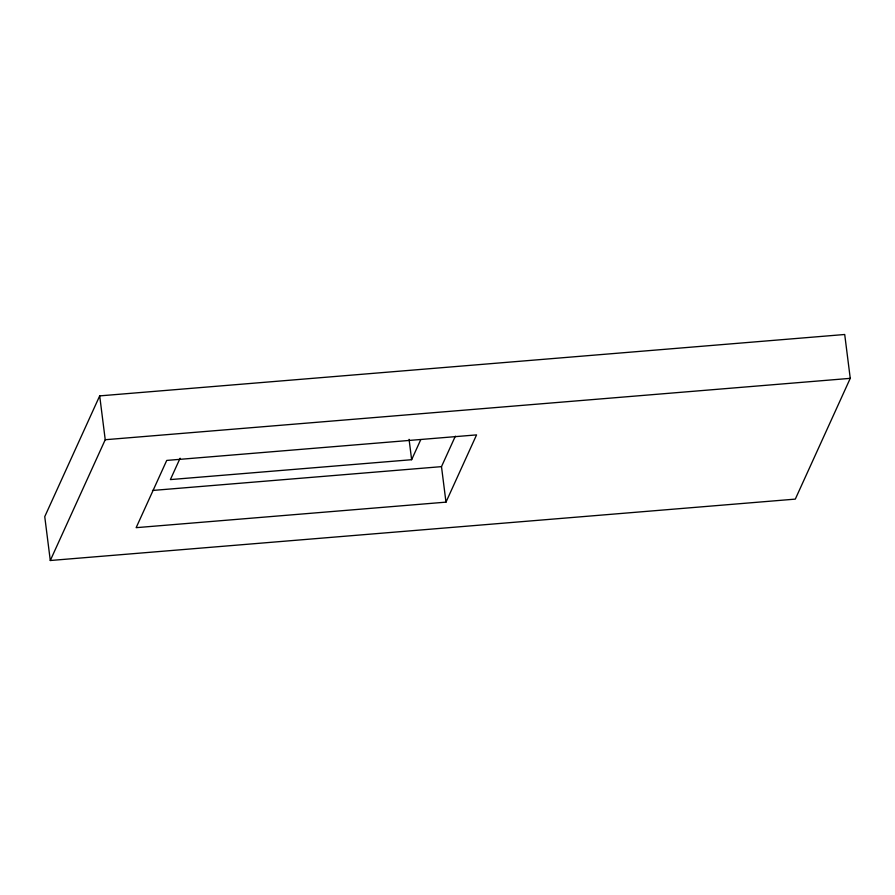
<?xml version="1.0" encoding="UTF-8"?>
<svg xmlns="http://www.w3.org/2000/svg" width="895" height="895" viewBox="0 0 895 895"><rect width="100%" height="100%" fill="white"/><g stroke="black" fill="none" stroke-linecap="round" stroke-linejoin="round"><path stroke-width="1.34" d="M99.692 395.881L44.75 516.65L50.288 560.505L795.308 499.119L850.25 378.35L844.712 334.495L99.692 395.881L105.23 439.725L50.288 560.505M180.096 458.229L170.386 479.586L411.633 459.706L420.773 439.613M445.978 502.14L476.565 434.892L166.727 460.422L136.141 527.67L445.978 502.14L441.492 466.642L455.342 436.189M105.23 439.725L850.25 378.35M152.497 490.46L441.492 466.642M409.071 439.344L411.633 459.706"/></g></svg>
